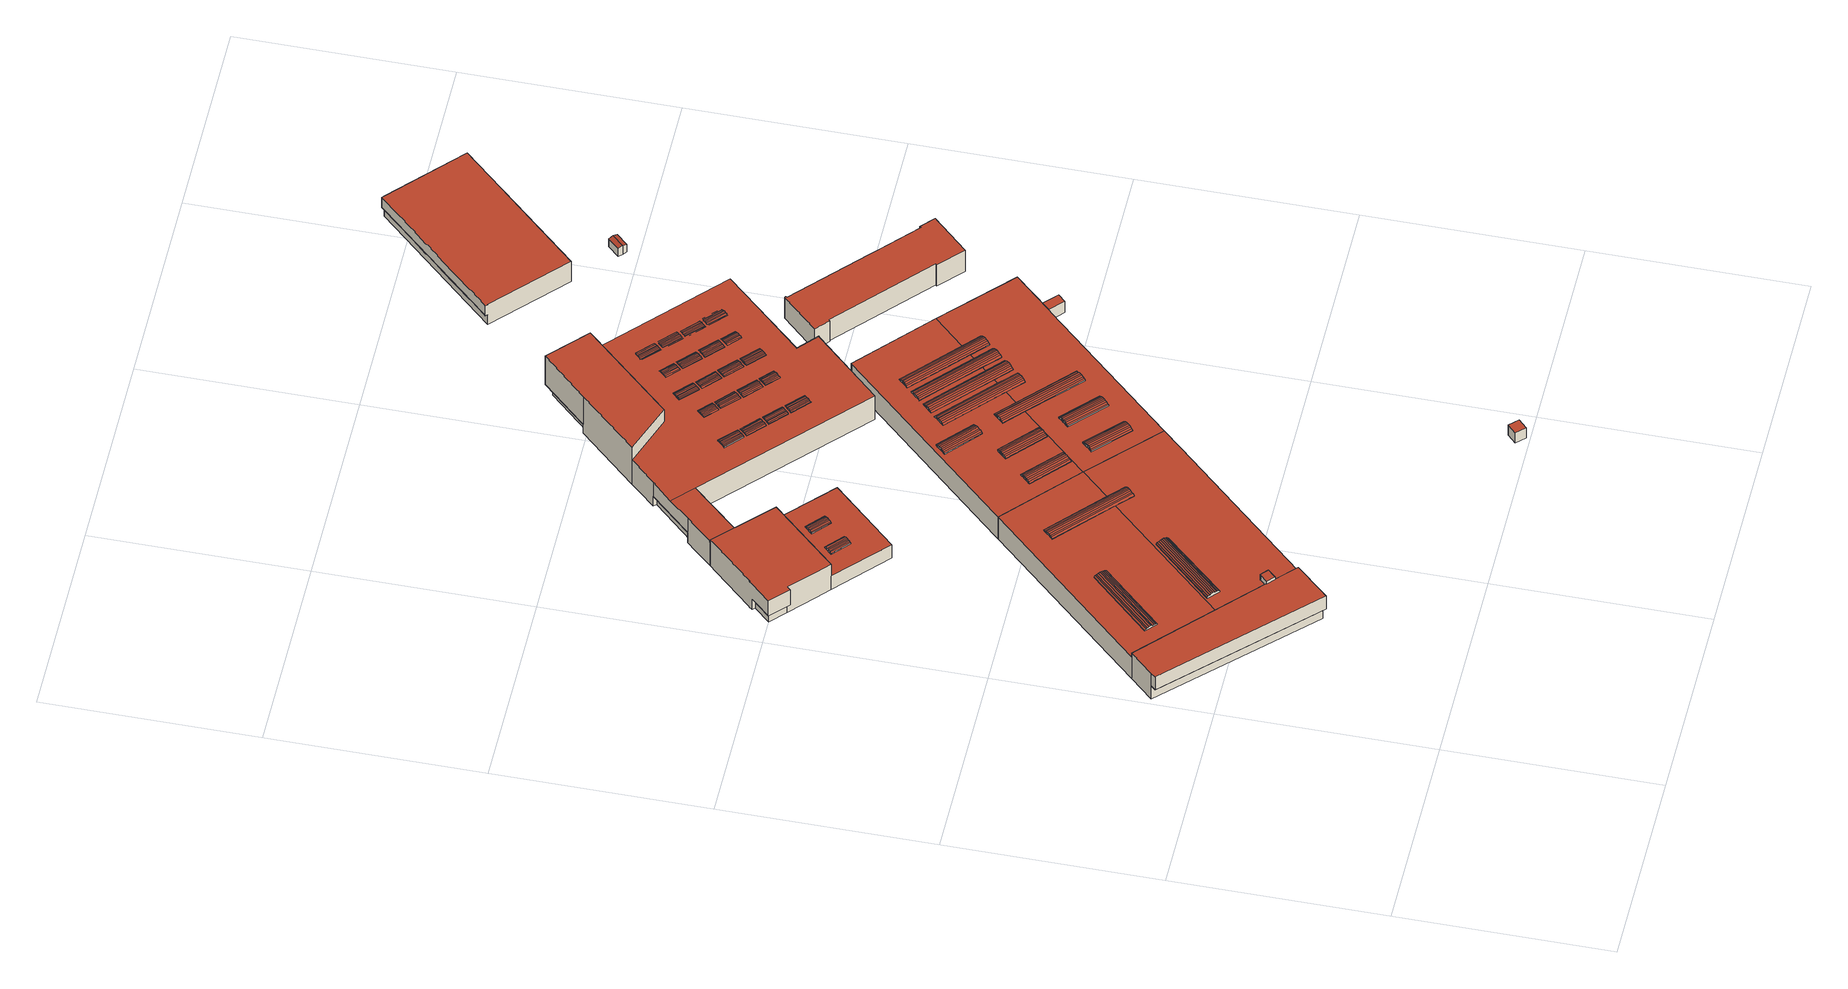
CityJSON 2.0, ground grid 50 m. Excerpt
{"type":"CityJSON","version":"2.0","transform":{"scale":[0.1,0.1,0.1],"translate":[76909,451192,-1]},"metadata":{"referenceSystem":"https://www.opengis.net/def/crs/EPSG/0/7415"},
"CityObjects":{
"building1":{"type":"Building","attributes":{"Volume":19155.34,"Dakoppervlakte":2650.09,"Muuroppervlakte":1613.19,"Vloeroppervlakte":2579.03,"hoogte_Z_max_in_m_NAP":8.82,"GEB_DOEL":"industriefunctie","dateOfConstruction":"2004-01-01","measuredHeight":8.91},"geometry":[{"type":"Solid","lod":"2","boundaries":[[[[0,1,2,3,4,5,6,7]],[[8,9,10,11]],[[12,13,14,15,16,17,18,19,20,21,22,23,24,25,26],[27,28,29,30]],[[31,32,33,34]],[[35,36,37,38]],[[33,35,38,34]],[[39,40,41,42]],[[43,41,40,44]],[[44,45,46,43]],[[47,48,46,45]],[[47,37,36,48]],[[17,16,49,50,51,52,53,54,55,56,57,21,20,58,59,60,61,62,63,64],[65,66,67,68,69]],[[70,71,72,73]],[[74,70,73,75]],[[76,77,74,75]],[[77,76,78,79]],[[80,79,78,81]],[[81,82,83,80]],[[84,85,86,87]],[[86,85,72,71]],[[88,89,90,91]],[[92,93,94,95]],[[96,97,94,93]],[[98,99,97,96]],[[92,95,88,91]],[[100,101,99,98]],[[102,103,101,100]],[[104,105,103,102]],[[106,107,108,109,110,111,112,113,114,115]],[[116,117,118,119]],[[6,5,19,18]],[[17,7,6,18]],[[32,31,27,30]],[[46,48,36,35,33,32,30,29,42,41,43]],[[39,42,29,28]],[[37,47,45,44,40,39,28,27,31,34,38]],[[63,62,2,1]],[[63,1,0,64]],[[17,64,0,7]],[[78,76,75,73,67,66,82,81]],[[83,82,66,65]],[[70,74,77,79,80,83,65,69,87,86,71]],[[84,87,69,68]],[[68,67,73,72,85,84]],[[91,90,57,56]],[[92,91,56,55]],[[92,55,54,93]],[[93,54,53,96]],[[96,53,52,98]],[[98,52,51,100]],[[100,51,50,102]],[[104,102,50,49]],[[115,8,11,106]],[[106,11,10,107]],[[107,10,9,108]],[[2,62,109,108,9,3]],[[5,4,8,115,114,19]],[[118,117,112,111]],[[60,59,116,119]],[[59,58,113,112,117,116]],[[103,105,15,14]],[[101,103,14,13]],[[13,12,99,101]],[[12,26,97,99]],[[94,97,26,25]],[[95,94,25,24]],[[88,95,24,23]],[[89,88,23,22]],[[89,22,21,57,90]],[[105,104,49,16,15]],[[113,58,20,19,114]],[[110,109,62,61]],[[8,4,3,9]],[[111,110,61,60,119,118]]]],"semantics":{"surfaces":[{"type":"GroundSurface"},{"type":"OuterCeilingSurface"},{"type":"RoofSurface"},{"type":"WallSurface"}],"values":[[0,1,2,2,2,2,2,2,2,2,2,2,2,2,2,2,2,2,2,2,2,2,2,2,2,2,2,2,2,2,3,3,3,3,3,3,3,3,3,3,3,3,3,3,3,3,3,3,3,3,3,3,3,3,3,3,3,3,3,3,3,3,3,3,3,3,3,3,3,3,3,3,3,3]]}}]},
"building2":{"type":"Building","attributes":{"Volume":25.79,"Dakoppervlakte":8.14,"Muuroppervlakte":36.15,"Vloeroppervlakte":8.14,"hoogte_Z_max_in_m_NAP":3.39,"GEB_DOEL":"onbekend","dateOfConstruction":"2007-01-01","measuredHeight":3.17},"geometry":[{"type":"Solid","lod":"2","boundaries":[[[[120,121,122,123]],[[124,125,126,127]],[[123,122,127,126]],[[122,121,124,127]],[[120,125,124,121]],[[125,120,123,126]]]],"semantics":{"surfaces":[{"type":"GroundSurface"},{"type":"RoofSurface"},{"type":"WallSurface"}],"values":[[0,1,2,2,2,2]]}}]},
"building3":{"type":"Building","attributes":{"Volume":24355.59,"Dakoppervlakte":3623.54,"Muuroppervlakte":2848.02,"Vloeroppervlakte":3789.95,"hoogte_Z_max_in_m_NAP":11.61,"GEB_DOEL":"industriefunctie - woonfunctie","dateOfConstruction":"2003-01-01","measuredHeight":11.81},"geometry":[{"type":"MultiSurface","lod":"2","boundaries":[[[128,129,130,131,132,133,134,135,136,137,138,139,140,141,142,143,144,145,146,147,148,149,150,151,152,153,154,155,156,157,158,159,160,161,162]],[[163,164,165,166,167,168]],[[169,170,171,172]],[[173,174,175,176,177,178,179,180]],[[181,182,183,184,185,186,187]],[[188,189,190,191,192,193,194,185,184,183,195,196,197,198,199]],[[200,201,202,203]],[[203,202,204,205]],[[206,207,205,204]],[[207,206,208,209]],[[210,209,208,211]],[[212,213,210,211]],[[214,215,213,212]],[[216,217,215,214]],[[218,219,220,221]],[[222,223,224,225]],[[221,220,226,227]],[[227,226,228,229]],[[230,231,229,228]],[[232,231,230,233]],[[233,234,235,232]],[[236,237,238,239]],[[238,237,240,241]],[[242,241,240,243]],[[244,242,243,245]],[[246,244,245,247]],[[247,248,249,246]],[[250,249,248,251]],[[252,250,251,253]],[[254,255,256,257]],[[258,259,254,257]],[[260,261,259,258]],[[262,261,260,263]],[[264,265,262,263]],[[266,265,264,267]],[[267,268,269,266]],[[270,271,269,268]],[[272,273,274,275]],[[276,277,278,279]],[[280,278,277,281]],[[282,283,280,281]],[[274,273,284,285]],[[286,285,284,287]],[[288,289,286,287]],[[289,288,276,279]],[[290,291,292,293]],[[294,295,293,292]],[[295,294,296,297]],[[297,296,298,299]],[[300,301,299,298]],[[302,303,301,300]],[[304,305,303,302]],[[306,307,305,304]],[[308,309,310,311]],[[312,313,308,311]],[[314,313,312,315]],[[316,314,315,317]],[[318,319,320,321]],[[322,321,320,323]],[[324,325,322,323]],[[325,324,310,309]],[[326,327,328,329]],[[330,331,332,333]],[[329,333,332,326]],[[334,335,336,337]],[[338,339,331,330]],[[340,341,339,338]],[[337,336,342,343]],[[343,342,341,340]],[[344,345,346,347]],[[346,345,348,349]],[[350,351,352,353]],[[354,355,351,350]],[[356,349,348,357]],[[358,356,357,359]],[[360,361,358,359]],[[360,353,352,361]],[[362,363,364,365]],[[366,367,364,363]],[[368,367,366,369]],[[368,369,370,371]],[[372,371,370,373]],[[373,374,375,372]],[[376,377,375,374]],[[376,378,379,377]],[[380,381,382,383]],[[383,382,384,385]],[[386,387,385,384]],[[388,389,387,386]],[[390,391,389,388]],[[392,391,390,393]],[[393,394,395,392]],[[396,397,395,394]],[[398,399,400,401]],[[402,403,400,399]],[[404,403,402,405]],[[406,404,405,407]],[[407,408,409,406]],[[410,409,408,411]],[[412,410,411,413]],[[414,415,412,413]],[[416,417,418,419]],[[420,419,418,421]],[[422,423,420,421]],[[424,425,426,427]],[[427,426,428,429]],[[430,431,429,428]],[[432,431,430,433]],[[432,433,417,416]],[[434,435,436,437]],[[438,439,437,436]],[[439,438,440,441]],[[442,441,440,443]],[[444,445,442,443]],[[446,447,445,444]],[[448,449,447,446]],[[450,451,449,448]],[[452,453,454,455]],[[456,457,458,459]],[[460,458,457,461]],[[462,463,460,461]],[[464,465,463,462]],[[466,465,464,467]],[[454,466,467,455]],[[459,468,469,456]],[[470,471,472,473]],[[474,473,472,475]],[[476,477,474,475]],[[478,477,476,479]],[[480,481,478,479]],[[482,483,481,480]],[[484,485,483,482]],[[486,487,485,484]],[[488,489,490,491]],[[491,490,492,493]],[[494,493,492,495]],[[494,495,496,497]],[[498,497,496,499]],[[500,501,498,499]],[[502,503,501,500]],[[504,503,502,505]],[[506,507,508,509]],[[510,509,508,511]],[[512,513,510,511]],[[512,514,515,513]],[[516,515,514,517]],[[518,516,517,519]],[[520,521,518,519]],[[522,523,521,520]],[[524,525,526,527]],[[528,529,530,531]],[[532,533,530,529]],[[534,535,533,532]],[[528,531,526,525]],[[536,535,534,537]],[[538,536,537,539]],[[540,538,539,541]],[[542,543,544,545]],[[546,545,544,547]],[[548,549,546,547]],[[550,551,549,548]],[[552,553,551,550]],[[554,555,553,552]],[[556,555,554,557]],[[556,557,558,559]],[[560,561,562,563,564,565,566]],[[567,568,569,570,571,572,573,574,575,576,577]],[[578,579,580,581]],[[582,583,584,585],[586,587,588,589],[590,591,592,593,594]],[[595,596,597,598]],[[598,597,599,600]],[[601,602,600,599]],[[603,604,605,606]],[[607,608,609,610]],[[596,595,607,610]],[[604,611,612,605]],[[606,602,601,603]],[[613,614,615,616]],[[617,618,616,615]],[[619,618,617,620]],[[621,619,620,622]],[[623,624,621,622]],[[625,626,624,623]],[[627,628,626,625]],[[629,630,628,627]],[[234,222,225,235]],[[631,632,633,634,635]],[[636,637,638,639,640]],[[641,642,643,644,645]],[[646,647,648,649,650]],[[651,652,653,654,655]],[[656,657,658,659,660]],[[661,662,663,664,665]],[[666,667,668,669,670]],[[671,672,673,674,675]],[[676,677,678,679,680]],[[681,682,683,684,685]],[[686,687,688,689,690]],[[691,692,693,694,695]],[[696,697,698,699,700]],[[701,702,703,704,705]],[[706,707,708,709,710]],[[711,712,713,714,715]],[[716,717,718,719,720]],[[721,722,723,724,725]],[[726,727,728,729,730]],[[152,151,195,183]],[[197,196,195,151,150,149]],[[149,148,198,197]],[[148,147,199,198]],[[199,147,146,175,188]],[[191,141,140,139,138,171,194,193,192]],[[170,186,185,194,171]],[[181,187,186,170,135,134,133,578]],[[183,182,581,153,152]],[[211,208,206,204,202,632,631,216,214,212]],[[217,216,631,635]],[[207,209,210,213,215,217,635,634,200,203,205]],[[634,633,201,200]],[[201,633,632,202]],[[223,222,689,688]],[[688,687,224,223]],[[229,231,232,235,225,224,687,686,218,221,227]],[[219,218,686,690]],[[230,228,226,220,219,690,689,222,234,233]],[[242,244,246,249,250,702,701,239,238,241]],[[236,239,701,705]],[[247,245,243,240,237,236,705,704,253,251,248]],[[704,703,252,253]],[[703,702,250,252]],[[255,254,641,645]],[[645,644,256,255]],[[264,263,260,258,257,256,644,643,270,268,267]],[[271,270,643,642]],[[262,265,266,269,271,642,641,254,259,261]],[[276,288,287,284,273,695,694,282,281,277]],[[694,693,283,282]],[[286,289,279,278,280,283,693,692,275,274,285]],[[272,275,692,691]],[[272,691,695,273]],[[300,298,296,294,292,654,653,306,304,302]],[[307,306,653,652]],[[297,299,301,303,305,307,652,651,290,293,295]],[[651,655,291,290]],[[291,655,654,292]],[[315,667,666,317]],[[316,317,666,670]],[[325,309,308,313,314,316,670,669,318,321,322]],[[669,668,319,318]],[[310,324,323,320,319,668,667,315,312,311]],[[327,326,711,715]],[[328,327,715,714]],[[340,338,330,333,329,328,714,713,334,337,343]],[[713,712,335,334]],[[339,341,342,336,335,712,711,326,332,331]],[[347,346,349,721,725]],[[344,347,725,724]],[[360,359,357,348,345,344,724,723,354,350,353]],[[723,722,355,354]],[[358,361,352,351,355,722,721,349,356]],[[365,364,665,664]],[[664,663,362,365]],[[373,370,369,366,363,362,663,662,378,376,374]],[[379,378,662,661]],[[371,372,375,377,379,661,665,364,367,368]],[[380,383,385,680,679]],[[381,380,679,678]],[[390,388,386,384,382,381,678,677,396,394,393]],[[677,676,397,396]],[[389,391,392,395,397,676,680,385,387]],[[413,729,728,414]],[[728,727,415,414]],[[404,406,409,410,412,415,727,726,401,400,403]],[[398,401,726,730]],[[407,405,402,399,398,730,729,413,411,408]],[[424,427,649,648]],[[648,647,425,424]],[[417,433,430,428,426,425,647,646,422,421,418]],[[423,422,646,650]],[[432,416,419,420,423,650,649,427,429,431]],[[444,443,440,438,436,685,684,450,448,446]],[[684,683,451,450]],[[441,442,445,447,449,451,683,682,434,437,439]],[[435,434,682,681]],[[435,681,685,436]],[[468,459,710,709]],[[469,468,709,708]],[[464,462,461,457,456,469,708,707,452,455,467]],[[707,706,453,452]],[[463,465,466,454,453,706,710,459,458,460]],[[470,473,474,720,719]],[[471,470,719,718]],[[480,479,476,475,472,471,718,717,486,484,482]],[[717,716,487,486]],[[477,478,481,483,485,487,716,720,474]],[[488,491,657,656]],[[656,660,489,488]],[[499,496,495,492,490,489,660,659,505,502,500]],[[504,505,659,658]],[[497,498,501,503,504,658,657,491,493,494]],[[519,517,514,512,511,700,699,522,520]],[[699,698,523,522]],[[513,515,516,518,521,523,698,697,506,509,510]],[[507,506,697,696]],[[507,696,700,511,508]],[[534,532,529,528,525,640,639,541,539,537]],[[540,541,639,638]],[[530,533,535,536,538,540,638,637,527,526,531]],[[637,636,524,527]],[[525,524,636,640]],[[554,552,550,548,547,672,671,558,557]],[[671,675,559,558]],[[549,551,553,555,556,559,675,674,542,545,546]],[[543,542,674,673]],[[543,673,672,547,544]],[[563,562,561,174,173,180]],[[563,180,179,564]],[[142,141,191,565,564,179]],[[191,190,566,565]],[[560,566,190,189,188,175,174,561]],[[580,154,153,581]],[[133,132,579,578]],[[155,583,582,156]],[[157,585,584,158]],[[585,157,156,582]],[[601,599,597,594,593,611,604,603]],[[612,611,593,592]],[[595,598,600,602,606,605,612,592,591,608,607]],[[591,590,609,608]],[[609,590,594,597,596,610]],[[625,623,622,620,617,615,614,587,586,629,627]],[[586,589,630,629]],[[618,619,621,624,626,628,630,589,588,613,616]],[[588,587,614,613]],[[567,577,584,583]],[[579,568,567,583,155,154,580]],[[159,158,584,577,576,575,167,160]],[[574,168,167,575]],[[163,168,574,573]],[[163,573,572,570,569,568,579,132,131,130,129,128,164]],[[581,182,181,578]],[[164,128,162,165]],[[167,166,161,160]],[[161,166,165,162]],[[138,137,172,171]],[[170,169,136,135]],[[136,169,172,137]],[[179,178,143,142]],[[178,177,144,143]],[[177,176,145,144]],[[176,175,146,145]]],"semantics":{"surfaces":[{"type":"GroundSurface"},{"type":"OuterCeilingSurface"},{"type":"RoofSurface"},{"type":"WallSurface"}],"values":[0,1,1,1,2,2,2,2,2,2,2,2,2,2,2,2,2,2,2,2,2,2,2,2,2,2,2,2,2,2,2,2,2,2,2,2,2,2,2,2,2,2,2,2,2,2,2,2,2,2,2,2,2,2,2,2,2,2,2,2,2,2,2,2,2,2,2,2,2,2,2,2,2,2,2,2,2,2,2,2,2,2,2,2,2,2,2,2,2,2,2,2,2,2,2,2,2,2,2,2,2,2,2,2,2,2,2,2,2,2,2,2,2,2,2,2,2,2,2,2,2,2,2,2,2,2,2,2,2,2,2,2,2,2,2,2,2,2,2,2,2,2,2,2,2,2,2,2,2,2,2,2,2,2,2,2,2,2,2,2,2,2,2,2,2,2,2,2,2,2,2,2,2,2,2,2,2,2,2,2,2,2,2,2,2,2,2,2,2,2,2,2,2,2,2,2,2,2,2,2,2,2,2,2,2,2,3,3,3,3,3,3,3,3,3,3,3,3,3,3,3,3,3,3,3,3,3,3,3,3,3,3,3,3,3,3,3,3,3,3,3,3,3,3,3,3,3,3,3,3,3,3,3,3,3,3,3,3,3,3,3,3,3,3,3,3,3,3,3,3,3,3,3,3,3,3,3,3,3,3,3,3,3,3,3,3,3,3,3,3,3,3,3,3,3,3,3,3,3,3,3,3,3,3,3,3,3,3,3,3,3,3,3,3,3,3,3,3,3,3,3,3,3,3,3,3,3,3,3,3,3,3,3,3,3,3,3,3,3,3,3,3,3,3,3,3,3,3,3,3,3]}}]},
"building4":{"type":"Building","attributes":{"Volume":17766.06,"Dakoppervlakte":2495.32,"Muuroppervlakte":1517.97,"Vloeroppervlakte":2432.88,"hoogte_Z_max_in_m_NAP":7.99,"GEB_DOEL":"onderwijsfunctie","dateOfConstruction":"2003-01-01","measuredHeight":8.11},"geometry":[{"type":"Solid","lod":"2","boundaries":[[[[7,6,731,732,733,734,735,736,737,0]],[[738,739,740,741]],[[742,743,744,745]],[[743,746,747,744]],[[746,748,749,747]],[[750,751,752,753]],[[752,754,755,753]],[[756,755,754,757]],[[757,758,759,756]],[[759,758,742,745]],[[760,761,762,763]],[[764,765,766,767]],[[764,767,768,769]],[[770,771,769,768]],[[772,773,774,775]],[[776,777,771,770]],[[778,779,777,776]],[[780,781,779,778]],[[780,775,774,781]],[[782,783,784,785]],[[786,782,785,787]],[[787,788,789,786]],[[790,791,792,793]],[[794,795,792,791]],[[796,797,795,794]],[[798,799,789,788]],[[790,793,799,798]],[[800,801,802,803]],[[803,802,804,805]],[[806,807,808,809]],[[810,809,808,811]],[[811,812,813,810]],[[814,815,813,812]],[[816,817,805,804]],[[807,806,817,816]],[[818,819,820,821]],[[822,823,818,821]],[[824,825,826,827]],[[827,826,820,819]],[[828,829,823,822]],[[830,831,829,828]],[[832,833,831,830]],[[834,835,833,832]],[[836,837,838,839]],[[839,838,840,841]],[[842,843,844,845]],[[846,845,844,847]],[[848,849,850,851]],[[852,851,850,853]],[[852,853,837,836]],[[843,842,841,840]],[[854,855,856,857]],[[855,858,859,856]],[[859,858,860,861]],[[862,863,861,860]],[[864,863,862,865]],[[864,865,866,867]],[[866,868,869,867]],[[870,871,869,868]],[[872,873,874,875]],[[876,874,873,877]],[[878,879,876,877]],[[880,881,879,878]],[[882,883,881,880]],[[884,885,883,882]],[[886,885,884,887]],[[888,886,887,889]],[[890,891,892,893]],[[894,895,890,893]],[[896,897,895,894]],[[897,896,898,899]],[[900,901,899,898]],[[902,903,901,900]],[[904,905,903,902]],[[906,907,905,904]],[[908,909,910,911]],[[912,913,911,910]],[[914,915,916,917]],[[918,917,916,919]],[[920,918,919,921]],[[922,923,913,912]],[[922,924,925,923]],[[921,909,908,920]],[[926,927,928,929,930,931,932,933,934,935,936,937,938,939,940,941,942,943,944,945,946,947,948,949,950,951,952,953,17,64,954,955,956,957,958,959,960,961,962,963,964,965,966,967,968,969,970,971,972,973,974,975,976,977,978,979,980,981,982,983,984],[985,986,987,988,989,990,991,992,993,994,995,996,997,998,999,1000,1001,1002],[1003,1004,1005,1006,1007,1008,1009,1010,1011,1012,1013,1014,1015,1016,1017,1018,1019,1020]],[[1021,1022,1023,1024,1025,980,979,1026,1027,1028,1029,1030,1031,1032,1033,1034,969,968,1035,1036,1037,1038,1039,1040,1041,1042,1043,958,957,1044,1045,18,17,953,1046,1047,1048,1049,1050,1051,1052,1053,1054,943,942,1055,1056,1057,1058,1059,1060,1061,1062,932,931,1063,1064,1065,1066],[1067,1068,1069,1070,1071,1072,1073,1074,1075,1076,1077,1078,1079,1080,1081,1082,1083,1084],[1085,1086,1087,1088,1089,1090,1091,1092,1093,1094,1095,1096,1097,1098,1099,1100,1101,1102],[1103,1104,1105,1106,1107,1108,1109,1110,1111,1112,1113,1114,1115,1116,1117,1118,1119,1120]],[[1061,1060,745,744]],[[1060,1059,759,745]],[[756,759,1059,1058]],[[755,756,1058,1057]],[[753,755,1057,1056]],[[750,753,1056,1055]],[[750,1055,942,941,751]],[[752,751,941,940]],[[752,940,939,754]],[[939,938,757,754]],[[938,937,758,757]],[[742,758,937,936]],[[742,936,935,743]],[[743,935,934,746]],[[748,746,934,933]],[[749,748,933,932,1062]],[[744,747,749,1062,1061]],[[763,739,738,760]],[[760,738,741,761]],[[740,762,761,741]],[[765,994,993,766]],[[767,766,993,992]],[[768,767,992,991]],[[991,990,770,768]],[[990,989,776,770]],[[776,989,988,778]],[[778,988,987,780]],[[780,987,986,775]],[[772,775,986,985]],[[985,1002,773,772]],[[1002,1001,774,773]],[[1001,1000,781,774]],[[1000,999,779,781]],[[999,998,777,779]],[[771,777,998,997]],[[769,771,997,996]],[[764,769,996,995]],[[765,764,995,994]],[[785,784,978,977]],[[785,977,976,787]],[[976,975,788,787]],[[975,974,798,788]],[[790,798,974,973]],[[790,973,972,791]],[[791,972,971,794]],[[796,794,971,970]],[[797,796,970,969,1034]],[[795,797,1034,1033]],[[1033,1032,792,795]],[[1032,1031,793,792]],[[1031,1030,799,793]],[[789,799,1030,1029]],[[786,789,1029,1028]],[[782,786,1028,1027]],[[783,782,1027,1026]],[[979,978,784,783,1026]],[[802,801,1003,1020]],[[802,1020,1019,804]],[[1019,1018,816,804]],[[1018,1017,807,816]],[[807,1017,1016,808]],[[808,1016,1015,811]],[[811,1015,1014,812]],[[814,812,1014,1013]],[[1013,1012,815,814]],[[813,815,1012,1011]],[[1011,1010,810,813]],[[1010,1009,809,810]],[[1009,1008,806,809]],[[817,806,1008,1007]],[[805,817,1007,1006]],[[803,805,1006,1005]],[[800,803,1005,1004]],[[801,800,1004,1003]],[[819,818,1088,1087]],[[827,819,1087,1086]],[[824,827,1086,1085]],[[1085,1102,825,824]],[[826,825,1102,1101]],[[826,1101,1100,820]],[[820,1100,1099,821]],[[821,1099,1098,822]],[[822,1098,1097,828]],[[828,1097,1096,830]],[[830,1096,1095,832]],[[834,832,1095,1094]],[[834,1094,1093,835]],[[833,835,1093,1092]],[[1092,1091,831,833]],[[1091,1090,829,831]],[[1090,1089,823,829]],[[818,823,1089,1088]],[[836,839,1050,1049]],[[852,836,1049,1048]],[[851,852,1048,1047]],[[848,851,1047,1046]],[[845,846,1054,1053]],[[1053,1052,842,845]],[[1052,1051,841,842]],[[1051,1050,839,841]],[[869,871,1043,1042]],[[1042,1041,867,869]],[[1041,1040,864,867]],[[1040,1039,863,864]],[[861,863,1039,1038]],[[859,861,1038,1037]],[[856,859,1037,1036]],[[857,856,1036,1035]],[[886,888,1025,1024]],[[1024,1023,885,886]],[[1023,1022,883,885]],[[1022,1021,881,883]],[[1021,1066,879,881]],[[876,879,1066,1065]],[[874,876,1065,1064]],[[875,874,1064,1063]],[[1112,1111,892,891]],[[893,892,1111,1110]],[[894,893,1110,1109]],[[1109,1108,896,894]],[[1108,1107,898,896]],[[898,1107,1106,900]],[[900,1106,1105,902]],[[902,1105,1104,904]],[[906,904,1104,1103]],[[907,906,1103,1120]],[[905,907,1120,1119]],[[903,905,1119,1118]],[[1118,1117,901,903]],[[1117,1116,899,901]],[[895,897,1115,1114]],[[890,895,1114,1113]],[[891,890,1113,1112]],[[7,17,18,6]],[[733,732,1044,957]],[[18,1045,1044,732,731,6]],[[1078,1077,908,911]],[[920,908,1077,1076]],[[918,920,1076,1075]],[[917,918,1075,1074]],[[914,917,1074,1073]],[[1073,1072,915,914]],[[916,915,1072,1071]],[[916,1071,1070,919]],[[1070,1069,921,919]],[[1069,1068,909,921]],[[910,909,1068,1067]],[[910,1067,1084,912]],[[912,1084,1083,922]],[[924,922,1083,1082]],[[925,924,1082,1081]],[[923,925,1081,1080]],[[913,923,1080,1079]],[[1079,1078,911,913]],[[849,848,1046,953,952]],[[850,849,952,951]],[[850,951,950,853]],[[950,949,837,853]],[[949,948,838,837]],[[840,838,948,947]],[[843,840,947,946]],[[843,946,945,844]],[[847,844,945,944]],[[847,944,943,1054,846]],[[968,967,854,857,1035]],[[855,854,967,966]],[[855,966,965,858]],[[965,964,860,858]],[[964,963,862,860]],[[865,862,963,962]],[[865,962,961,866]],[[866,961,960,868]],[[868,960,959,870]],[[871,870,959,958,1043]],[[875,1063,931,930,872]],[[873,872,930,929]],[[873,929,928,877]],[[928,927,878,877]],[[927,926,880,878]],[[882,880,926,984]],[[882,984,983,884]],[[884,983,982,887]],[[887,982,981,889]],[[980,1025,888,889,981]],[[956,955,763,762,740,735,734]],[[0,64,17,7]],[[733,957,956,734]],[[955,954,64,0,737,736,739,763]],[[739,736,735,740]],[[897,899,1116,1115]]]],"semantics":{"surfaces":[{"type":"GroundSurface"},{"type":"OuterCeilingSurface"},{"type":"RoofSurface"},{"type":"WallSurface"}],"values":[[0,1,2,2,2,2,2,2,2,2,2,2,2,2,2,2,2,2,2,2,2,2,2,2,2,2,2,2,2,2,2,2,2,2,2,2,2,2,2,2,2,2,2,2,2,2,2,2,2,2,2,2,2,2,2,2,2,2,2,2,2,2,2,2,2,2,2,2,2,2,2,2,2,2,2,2,2,2,2,2,2,2,2,2,2,3,3,3,3,3,3,3,3,3,3,3,3,3,3,3,3,3,3,3,3,3,3,3,3,3,3,3,3,3,3,3,3,3,3,3,3,3,3,3,3,3,3,3,3,3,3,3,3,3,3,3,3,3,3,3,3,3,3,3,3,3,3,3,3,3,3,3,3,3,3,3,3,3,3,3,3,3,3,3,3,3,3,3,3,3,3,3,3,3,3,3,3,3,3,3,3,3,3,3,3,3,3,3,3,3,3,3,3,3,3,3,3,3,3,3,3,3,3,3,3,3,3,3,3,3,3,3,3,3,3,3,3,3,3,3,3,3,3,3,3,3,3,3,3,3,3,3,3,3,3,3,3,3,3,3,3,3,3,3,3,3,3,3,3,3,3,3,3,3,3,3,3,3,3,3,3,3,3,3,3,3,3,3,3,3,3,3,3,3,3]]}}]},
"building5":{"type":"Building","attributes":{"Volume":2885.24,"Dakoppervlakte":432.87,"Muuroppervlakte":700.87,"Vloeroppervlakte":432.87,"hoogte_Z_max_in_m_NAP":6.61,"GEB_DOEL":"kantoorfunctie","dateOfConstruction":"2005-01-01","measuredHeight":6.68},"geometry":[{"type":"Solid","lod":"2","boundaries":[[[[1121,1122,1123,1124,1125,1126,1127,1128,1129,1130,1131,1132,1133,1134,1135,1136,1137]],[[1138,1139,1140,1141,1142,1143,1144,1145,1146,1147,1148,1149,1150,1151,1152]],[[1153,1154,1155,1156]],[[1132,1131,1130,1155,1143,1142,1141]],[[1145,1144,1154,1127,1126]],[[1126,1125,1146,1145]],[[1147,1146,1125,1124]],[[1122,1149,1148,1123]],[[1149,1122,1121,1150]],[[1151,1150,1121,1137]],[[1136,1152,1151,1137]],[[1135,1138,1152,1136]],[[1138,1135,1134,1139]],[[1139,1134,1133,1140]],[[1140,1133,1132,1141]],[[1129,1128,1153,1156]],[[1128,1127,1154,1153]],[[1156,1155,1130,1129]],[[1155,1154,1144,1143]],[[1147,1124,1123,1148]]]],"semantics":{"surfaces":[{"type":"GroundSurface"},{"type":"RoofSurface"},{"type":"WallSurface"}],"values":[[0,1,1,2,2,2,2,2,2,2,2,2,2,2,2,2,2,2,2,2]]}}]},
"building6":{"type":"Building","attributes":{"Volume":21.23,"Dakoppervlakte":8.36,"Muuroppervlakte":29.78,"Vloeroppervlakte":7.78,"hoogte_Z_max_in_m_NAP":2.82,"GEB_DOEL":"overige gebruiksfunctie","dateOfConstruction":"1970-01-01","measuredHeight":2.94},"geometry":[{"type":"Solid","lod":"2","boundaries":[[[[1157,1158,1159,1160,1161,1162]],[[1163,1164,1165,1166]],[[1167,1168,1165,1164]],[[1166,1158,1157,1163]],[[1168,1167,1161,1160]],[[1159,1165,1168,1160]],[[1167,1164,1163,1157,1162,1161]],[[1166,1165,1159,1158]]]],"semantics":{"surfaces":[{"type":"GroundSurface"},{"type":"RoofSurface"},{"type":"WallSurface"}],"values":[[0,1,1,2,2,2,2,2]]}}]},
"building7":{"type":"Building","attributes":{"Volume":5594.49,"Dakoppervlakte":881.86,"Muuroppervlakte":787.96,"Vloeroppervlakte":860.49,"hoogte_Z_max_in_m_NAP":6.25,"GEB_DOEL":"industriefunctie","dateOfConstruction":"1972-01-01","measuredHeight":6.43},"geometry":[{"type":"Solid","lod":"2","boundaries":[[[[1169,1170,1171,1172,1173,1174]],[[1175,1176,1177,1178,1179,1180,1181,1182,1183,1184,1185,1186,1187,1188,1189,1190,1191,1192,1193,1194]],[[1195,1196,1197,1198,1199,1200,1201,1202,1203,1204,1205,1206,1207,1208,1209,1210,1211,1212,1213,1214,1215,1216,1217,1218]],[[1171,1170,1207,1206,1205,1204,1184,1183,1182]],[[1170,1169,1208,1207]],[[1169,1174,1209,1208]],[[1210,1209,1174,1173]],[[1210,1173,1172,1181,1180,1179,1213,1212,1211]],[[1204,1203,1202,1201,1200,1199,1198,1197,1196,1195,1218,1217,1216,1215,1214,1213,1179,1178,1177,1176,1175,1194,1193,1192,1191,1190,1189,1188,1187,1186,1185,1184]],[[1182,1181,1172,1171]]]],"semantics":{"surfaces":[{"type":"GroundSurface"},{"type":"OuterCeilingSurface"},{"type":"RoofSurface"},{"type":"WallSurface"}],"values":[[0,1,2,3,3,3,3,3,3,3]]}}]}
},
"vertices":[
[729,767,9],[688,722,9],[388,397,9],[325,329,9],[15,642,9],[65,696,9],[406,1065,9],[571,913,9],[15,642,51],[325,329,51],[316,320,51],[6,632,51],[380,953,80],[382,956,80],[385,959,80],[388,961,80],[511,848,82],[571,913,82],[406,1065,79],[65,696,79],[230,544,82],[488,824,82],[365,937,80],[368,940,80],[371,943,80],[374,946,80],[377,949,80],[275,825,80],[299,803,80],[168,662,80],[144,684,80],[275,825,82],[144,684,82],[147,682,84],[277,823,84],[150,679,85],[153,676,86],[283,817,86],[280,820,85],[299,803,82],[296,806,84],[166,664,84],[168,662,82],[163,667,85],[293,808,85],[290,811,86],[159,670,86],[287,814,87],[156,673,87],[547,814,81],[545,811,81],[542,808,81],[539,805,81],[536,802,81],[533,799,81],[530,796,81],[528,793,81],[525,790,81],[327,454,80],[343,471,80],[359,457,80],[343,439,80],[388,397,79],[688,722,79],[729,767,79],[265,572,82],[396,713,82],[411,700,82],[419,692,82],[289,550,82],[280,558,90],[284,555,88],[414,697,88],[411,700,90],[277,561,90],[408,702,90],[404,705,90],[274,564,90],[401,708,88],[271,567,88],[268,570,87],[398,711,87],[396,713,84],[265,572,84],[419,692,84],[417,694,87],[286,553,87],[289,550,84],[368,940,84],[365,937,81],[525,790,83],[528,793,86],[530,796,87],[533,799,88],[374,946,86],[371,943,85],[536,802,89],[377,949,87],[539,805,88],[380,953,86],[542,808,87],[382,956,85],[545,811,86],[385,959,84],[547,814,83],[388,961,81],[6,632,92],[316,320,92],[325,329,92],[388,397,90],[343,439,90],[342,438,90],[326,453,90],[327,454,90],[65,696,91],[15,642,92],[343,471,98],[326,453,98],[342,438,98],[359,457,98],
[934,9,12],[914,29,12],[934,49,12],[954,29,12],[914,29,44],[934,9,44],[954,29,44],[934,49,44],
[92,1543,8],[97,1549,8],[101,1553,8],[184,1642,8],[199,1659,8],[200,1660,8],[235,1699,8],[256,1721,8],[262,1715,8],[350,1810,8],[344,1816,8],[378,1853,8],[381,1856,8],[397,1874,8],[522,2010,8],[530,2003,8],[617,2098,8],[663,2055,8],[699,2023,8],[963,1779,8],[793,1595,8],[837,1556,8],[833,1552,8],[694,1401,8],[348,1724,8],[247,1616,8],[246,1615,8],[326,1540,8],[443,1430,8],[304,1279,8],[186,1388,8],[156,1415,8],[100,1467,8],[64,1500,8],[98,1537,8],[51,1498,41],[92,1543,41],[98,1537,41],[64,1500,41],[100,1467,41],[93,1459,41],[262,1715,39],[256,1721,39],[344,1816,39],[350,1810,39],[628,2108,36],[709,2034,36],[699,2023,36],[663,2055,36],[617,2098,36],[530,2003,36],[522,2010,36],[620,2115,36],[200,1660,87],[247,1616,87],[348,1724,83],[307,1763,83],[300,1769,83],[256,1721,85],[235,1699,86],[699,2023,84],[528,1837,88],[521,1830,87],[397,1874,86],[381,1856,86],[378,1853,86],[344,1816,85],[694,1401,83],[833,1552,88],[837,1556,87],[793,1595,87],[963,1779,84],[551,1748,88],[579,1722,88],[581,1724,89],[553,1750,89],[583,1727,90],[555,1753,90],[585,1729,91],[557,1755,91],[587,1731,91],[559,1757,91],[561,1759,91],[589,1733,91],[591,1736,90],[563,1762,90],[593,1738,89],[565,1764,89],[595,1740,88],[567,1766,88],[649,1854,87],[677,1828,87],[679,1830,88],[651,1856,88],[691,1844,88],[693,1846,87],[665,1872,87],[663,1870,88],[681,1833,89],[653,1859,89],[683,1835,89],[655,1861,89],[685,1837,89],[657,1863,89],[659,1865,89],[687,1839,89],[689,1842,89],[661,1868,89],[797,1717,87],[799,1719,88],[771,1746,88],[769,1743,87],[801,1722,89],[773,1748,89],[775,1750,89],[803,1724,89],[777,1752,89],[805,1726,89],[779,1755,89],[807,1728,89],[809,1731,89],[781,1757,89],[783,1759,88],[811,1733,88],[785,1761,87],[813,1735,87],[673,1640,89],[671,1637,88],[699,1611,88],[701,1613,89],[703,1616,90],[675,1642,90],[705,1618,91],[677,1644,91],[679,1646,91],[707,1620,91],[709,1622,91],[681,1649,91],[683,1651,90],[711,1625,90],[713,1627,89],[685,1653,89],[715,1629,88],[687,1655,88],[812,1801,86],[814,1803,87],[776,1839,87],[774,1836,86],[823,1812,88],[825,1815,88],[787,1850,88],[785,1848,88],[789,1852,87],[827,1817,87],[829,1819,86],[791,1854,86],[816,1806,88],[778,1841,88],[780,1843,88],[818,1808,88],[820,1810,89],[783,1845,89],[627,1677,88],[665,1642,88],[667,1644,89],[629,1680,89],[669,1647,90],[631,1682,90],[671,1649,91],[634,1684,91],[674,1651,91],[636,1686,91],[676,1653,91],[638,1689,91],[678,1656,90],[640,1691,90],[680,1658,89],[642,1693,89],[682,1660,88],[644,1695,88],[572,1618,89],[570,1616,89],[608,1581,89],[610,1583,89],[613,1585,89],[575,1620,89],[577,1622,88],[615,1587,88],[579,1624,87],[617,1589,87],[562,1607,87],[600,1572,87],[602,1574,88],[564,1609,88],[566,1611,89],[604,1576,89],[606,1578,89],[568,1613,89],[727,1786,88],[725,1783,87],[763,1748,87],[765,1751,88],[769,1755,89],[731,1790,89],[729,1788,89],[767,1753,89],[780,1766,87],[742,1801,87],[740,1799,88],[778,1764,88],[772,1757,89],[734,1792,89],[774,1760,89],[736,1795,89],[738,1797,89],[776,1762,89],[714,1695,88],[716,1697,89],[678,1732,89],[676,1730,88],[718,1700,90],[680,1735,90],[729,1711,89],[691,1746,89],[689,1744,90],[727,1709,90],[731,1713,88],[693,1748,88],[682,1737,90],[720,1702,90],[685,1739,90],[723,1704,90],[725,1706,90],[687,1741,90],[622,1682,88],[624,1684,89],[586,1720,89],[584,1718,88],[626,1687,90],[588,1722,90],[590,1724,91],[628,1689,91],[630,1691,91],[592,1726,91],[594,1729,91],[632,1694,91],[634,1696,90],[596,1731,90],[636,1698,89],[598,1733,89],[638,1700,88],[600,1735,88],[731,1877,86],[769,1841,86],[771,1844,87],[733,1879,87],[773,1846,88],[735,1881,88],[775,1848,88],[737,1883,88],[777,1850,89],[739,1885,89],[779,1853,88],[741,1888,88],[743,1890,88],[781,1855,88],[783,1857,87],[745,1892,87],[785,1859,86],[747,1894,86],[671,1735,88],[673,1737,89],[635,1773,89],[633,1770,88],[675,1740,90],[637,1775,90],[639,1777,90],[677,1742,90],[641,1779,90],[679,1744,90],[681,1746,90],[643,1782,90],[645,1784,90],[683,1749,90],[647,1786,89],[685,1751,89],[687,1753,88],[649,1788,88],[529,1658,89],[567,1623,89],[569,1625,89],[531,1660,89],[533,1662,88],[571,1627,88],[573,1629,87],[535,1665,87],[519,1647,87],[557,1612,87],[559,1614,88],[521,1649,88],[561,1616,89],[523,1651,89],[563,1618,89],[525,1653,89],[527,1656,89],[565,1621,89],[682,1824,87],[720,1788,87],[722,1791,88],[684,1826,88],[724,1793,89],[686,1828,89],[726,1795,89],[688,1830,89],[690,1832,89],[728,1797,89],[730,1800,89],[692,1835,89],[732,1802,89],[694,1837,89],[734,1804,88],[696,1839,88],[736,1806,87],[698,1841,87],[872,1779,86],[834,1814,86],[832,1812,87],[870,1777,87],[858,1763,87],[860,1765,88],[822,1801,88],[820,1799,87],[824,1803,88],[862,1768,88],[864,1770,89],[826,1805,89],[866,1772,88],[828,1808,88],[830,1810,88],[868,1775,88],[818,1796,86],[856,1761,86],[720,1690,88],[758,1655,88],[760,1657,89],[722,1692,89],[724,1695,90],[762,1659,90],[764,1662,90],[726,1697,90],[728,1699,90],[766,1664,90],[768,1666,90],[730,1702,90],[770,1668,90],[732,1704,90],[772,1671,89],[734,1706,89],[774,1673,88],[736,1708,88],[605,1567,87],[644,1531,87],[646,1534,88],[607,1569,88],[648,1536,89],[609,1571,89],[612,1573,89],[650,1538,89],[652,1540,89],[614,1576,89],[616,1578,89],[654,1543,89],[656,1545,89],[618,1580,89],[658,1547,88],[620,1582,88],[622,1584,87],[660,1549,87],[590,1811,88],[628,1775,88],[630,1777,89],[592,1813,89],[594,1815,90],[632,1780,90],[634,1782,90],[596,1817,90],[636,1784,90],[598,1819,90],[600,1822,90],[638,1786,90],[602,1824,90],[640,1789,90],[642,1791,89],[604,1826,89],[644,1793,88],[606,1828,88],[514,1652,87],[516,1654,88],[477,1689,88],[475,1687,87],[518,1656,89],[520,1658,89],[481,1693,89],[479,1691,89],[522,1660,89],[484,1696,89],[524,1663,89],[486,1698,89],[488,1700,89],[526,1665,89],[490,1703,88],[528,1667,88],[492,1705,87],[530,1669,87],[688,1917,86],[726,1881,86],[728,1883,87],[689,1919,87],[692,1921,88],[730,1886,88],[732,1888,88],[694,1923,88],[734,1890,89],[696,1925,89],[736,1892,88],[698,1928,88],[738,1895,88],[700,1930,88],[702,1932,87],[740,1897,87],[742,1899,86],[704,1934,86],[699,2023,124],[709,2034,124],[628,2108,126],[620,2115,126],[522,2010,126],[397,1874,126],[521,1830,124],[326,1540,87],[199,1659,90],[184,1642,90],[101,1553,90],[97,1549,90],[92,1543,90],[51,1498,90],[93,1459,89],[100,1467,89],[156,1415,87],[186,1388,87],[200,1660,82],[199,1659,82],[246,1615,82],[247,1616,82],[443,1430,50],[326,1540,50],[186,1388,50],[304,1279,50],[353,1438,50],[337,1420,50],[298,1455,50],[315,1473,50],[287,1367,50],[249,1402,50],[265,1419,50],[304,1384,50],[293,1373,50],[253,1406,56],[291,1371,56],[293,1373,56],[255,1408,56],[295,1375,56],[257,1410,56],[298,1378,56],[259,1413,56],[300,1380,56],[302,1382,54],[264,1417,54],[262,1415,56],[251,1404,54],[249,1402,53],[287,1367,53],[289,1369,54],[304,1384,53],[265,1419,53],[298,1455,53],[337,1420,53],[338,1422,54],[300,1457,54],[340,1424,56],[302,1459,56],[304,1462,56],[343,1427,56],[307,1464,56],[345,1429,56],[347,1431,56],[309,1466,56],[349,1434,56],[311,1469,56],[351,1436,54],[313,1471,54],[353,1438,53],[315,1473,53],[595,1740,87],[581,1724,87],[579,1722,87],[551,1748,87],[567,1766,87],[514,1652,85],[475,1687,85],[492,1705,85],[530,1669,85],[516,1654,85],[673,1640,87],[687,1655,87],[715,1629,87],[699,1611,87],[671,1637,87],[573,1629,85],[557,1612,85],[519,1647,85],[521,1649,85],[535,1665,85],[627,1677,87],[644,1695,87],[682,1660,87],[667,1644,87],[665,1642,87],[605,1567,85],[607,1569,85],[622,1584,85],[660,1549,85],[644,1531,85],[600,1735,87],[638,1700,87],[622,1682,87],[584,1718,87],[586,1720,87],[617,1589,85],[615,1587,85],[600,1572,85],[562,1607,85],[579,1624,85],[742,1899,85],[730,1886,85],[726,1881,85],[688,1917,85],[704,1934,85],[747,1894,85],[785,1859,85],[769,1841,85],[731,1877,85],[735,1881,85],[720,1788,86],[682,1824,86],[698,1841,86],[736,1806,86],[722,1791,86],[649,1854,86],[665,1872,86],[693,1846,86],[691,1844,86],[677,1828,86],[812,1801,85],[774,1836,85],[791,1854,85],[829,1819,85],[814,1803,85],[628,1775,87],[590,1811,87],[606,1828,87],[644,1793,87],[632,1780,87],[769,1743,86],[783,1759,86],[785,1761,86],[813,1735,86],[797,1717,86],[834,1814,85],[872,1779,85],[856,1761,85],[818,1796,85],[820,1799,85],[727,1786,86],[742,1801,86],[780,1766,86],[763,1748,86],[725,1783,86],[736,1708,87],[774,1673,87],[758,1655,87],[720,1690,87],[724,1695,87],[680,1735,87],[693,1748,87],[731,1713,87],[714,1695,87],[676,1730,87],[633,1770,87],[649,1788,87],[687,1753,87],[685,1751,87],[671,1735,87],
[413,1073,9],[781,1471,9],[946,1319,9],[1104,1173,9],[1042,1106,9],[1026,1088,9],[1018,1080,9],[1059,1058,40],[1026,1088,40],[1042,1106,40],[1075,1075,40],[816,1106,89],[819,1109,88],[659,1256,86],[656,1253,87],[822,1112,86],[662,1259,84],[824,1114,83],[664,1262,81],[643,1238,81],[803,1091,83],[805,1093,86],[645,1241,84],[808,1096,88],[648,1244,86],[651,1247,87],[810,1099,89],[813,1102,90],[654,1250,88],[1059,1058,76],[1075,1075,76],[1042,1106,76],[1026,1088,76],[636,910,86],[634,908,84],[714,834,81],[716,836,84],[719,839,86],[639,913,88],[722,842,87],[642,916,89],[736,858,81],[656,932,84],[653,929,86],[734,855,84],[725,846,88],[645,920,90],[728,849,87],[648,923,89],[731,852,86],[651,926,88],[706,1306,84],[703,1304,81],[863,1156,83],[866,1159,86],[708,1309,86],[868,1162,88],[871,1165,89],[711,1312,87],[877,1171,89],[880,1174,88],[720,1322,86],[717,1319,87],[882,1177,86],[722,1325,84],[885,1180,83],[725,1327,81],[874,1168,90],[714,1316,88],[695,974,83],[775,900,82],[777,902,84],[697,976,86],[780,905,86],[700,979,88],[706,986,89],[786,912,88],[789,915,87],[709,989,89],[712,992,88],[792,918,86],[794,921,84],[714,995,86],[797,924,82],[717,998,83],[783,909,87],[703,982,89],[583,1093,88],[580,1090,87],[660,1016,88],[663,1019,89],[666,1022,90],[586,1097,88],[575,1085,82],[655,1010,84],[657,1013,86],[577,1087,85],[669,1026,89],[588,1100,88],[672,1029,88],[591,1103,87],[675,1032,86],[594,1106,85],[677,1034,84],[597,1108,82],[683,1122,89],[844,974,88],[847,977,88],[686,1125,90],[850,981,88],[689,1129,89],[692,1132,88],[852,984,86],[855,987,84],[695,1135,86],[697,1137,83],[858,989,82],[675,1113,83],[836,965,82],[838,968,84],[678,1116,86],[680,1119,88],[841,971,86],[894,1189,83],[896,1192,86],[736,1340,84],[734,1337,81],[899,1195,88],[739,1342,86],[902,1198,89],[742,1346,87],[905,1201,90],[745,1349,88],[748,1352,87],[908,1204,89],[910,1207,88],[750,1355,86],[913,1210,86],[753,1358,84],[915,1213,83],[755,1360,81],[833,1124,83],[835,1126,86],[675,1274,84],[673,1271,81],[678,1277,86],[838,1129,88],[841,1132,89],[681,1280,87],[844,1135,90],[684,1283,88],[847,1138,89],[687,1286,87],[850,1142,88],[690,1289,86],[692,1292,84],[852,1144,86],[695,1294,81],[855,1147,83],[516,1021,85],[514,1019,82],[594,944,84],[597,947,87],[599,950,88],[519,1024,87],[602,953,90],[522,1027,88],[605,956,90],[525,1031,88],[608,960,90],[528,1034,88],[611,963,88],[531,1037,87],[614,966,87],[533,1040,85],[616,968,84],[536,1043,82],[573,1229,87],[646,1162,89],[650,1165,88],[576,1233,86],[652,1168,87],[579,1236,85],[562,1217,81],[636,1150,82],[638,1152,85],[564,1220,83],[567,1223,85],[641,1155,87],[570,1226,86],[643,1158,88],[655,1171,85],[582,1239,83],[658,1174,82],[584,1241,81],[844,1135,81],[841,1132,81],[838,1129,81],[835,1126,81],[833,1124,81],[796,1157,82],[788,1148,82],[824,1114,81],[822,1112,81],[819,1109,81],[816,1106,81],[813,1102,81],[810,1099,81],[808,1096,81],[805,1093,81],[803,1091,81],[766,1125,82],[741,1097,82],[858,989,80],[855,987,80],[852,984,80],[850,981,80],[847,977,80],[844,974,80],[841,971,80],[838,968,80],[836,965,80],[719,1073,82],[1018,1080,79],[1026,1088,79],[1104,1173,79],[946,1319,82],[879,1247,82],[915,1213,81],[913,1210,81],[910,1207,81],[908,1204,81],[905,1201,81],[902,1198,81],[899,1195,81],[896,1192,81],[894,1189,81],[857,1223,82],[848,1213,82],[885,1180,81],[882,1177,81],[880,1174,81],[877,1171,81],[874,1168,81],[871,1165,81],[868,1162,81],[866,1159,81],[863,1156,81],[827,1190,82],[818,1181,82],[855,1147,81],[852,1144,81],[850,1142,81],[847,1138,81],[736,858,80],[734,855,80],[731,852,80],[728,849,80],[725,846,80],[722,842,80],[719,839,80],[716,836,80],[714,834,80],[634,908,81],[636,910,81],[639,913,81],[642,916,81],[645,920,81],[648,923,81],[651,926,81],[653,929,81],[656,932,81],[775,900,80],[695,974,81],[697,976,81],[700,979,81],[703,982,81],[706,986,81],[709,989,81],[712,992,81],[714,995,81],[717,998,81],[797,924,80],[794,921,80],[792,918,80],[789,915,80],[786,912,80],[783,909,80],[780,905,80],[777,902,80],[684,1283,80],[687,1286,80],[690,1289,80],[692,1292,80],[695,1294,80],[703,1304,80],[706,1306,80],[708,1309,80],[711,1312,80],[714,1316,80],[717,1319,80],[720,1322,80],[722,1325,80],[725,1327,80],[734,1337,80],[736,1340,80],[739,1342,80],[742,1346,80],[745,1349,80],[748,1352,80],[750,1355,80],[753,1358,80],[755,1360,80],[781,1471,79],[413,1073,79],[675,1113,81],[678,1116,81],[680,1119,81],[683,1122,81],[686,1125,81],[689,1129,81],[692,1132,81],[695,1135,81],[697,1137,81],[643,1238,80],[645,1241,80],[648,1244,80],[651,1247,80],[654,1250,80],[656,1253,80],[659,1256,80],[664,1262,80],[673,1271,80],[675,1274,80],[678,1277,80],[681,1280,80],[650,1165,80],[646,1162,80],[643,1158,80],[641,1155,80],[638,1152,80],[636,1150,80],[562,1217,79],[564,1220,79],[567,1223,79],[570,1226,79],[573,1229,79],[576,1233,79],[579,1236,79],[582,1239,79],[584,1241,79],[658,1174,80],[655,1171,80],[652,1168,80],[575,1085,80],[577,1087,80],[580,1090,80],[583,1093,80],[586,1097,80],[588,1100,80],[591,1103,80],[594,1106,80],[597,1108,80],[677,1034,82],[675,1032,82],[672,1029,82],[669,1026,82],[666,1022,82],[663,1019,82],[660,1016,82],[657,1013,82],[655,1010,82],[616,968,82],[614,966,82],[611,963,82],[608,960,82],[605,956,82],[602,953,82],[599,950,82],[597,947,82],[594,944,82],[514,1019,80],[516,1021,80],[519,1024,80],[522,1027,80],[525,1031,80],[528,1034,80],[531,1037,80],[533,1040,80],[536,1043,80],
[898,1546,9],[896,1544,9],[866,1571,9],[943,1654,9],[946,1652,9],[944,1649,9],[1107,1499,9],[1113,1505,9],[1128,1492,9],[1122,1485,9],[1124,1483,9],[1206,1408,9],[1208,1411,9],[1238,1384,9],[1160,1300,9],[1105,1352,9],[1107,1354,9],[1160,1300,76],[1238,1384,76],[1208,1411,76],[1206,1408,76],[1124,1483,76],[1122,1485,76],[1107,1499,76],[944,1649,76],[946,1652,76],[943,1654,76],[866,1571,76],[896,1544,76],[898,1546,76],[1107,1354,76],[1105,1352,76],[1113,1505,36],[1107,1499,36],[1122,1485,36],[1128,1492,36],
[1085,2055,9],[1061,2029,9],[1053,2036,9],[1045,2044,9],[1069,2070,9],[1077,2062,9],[1085,2055,34],[1077,2062,38],[1053,2036,38],[1061,2029,34],[1069,2070,34],[1045,2044,34],
[1124,2315,8],[952,2129,8],[791,2279,8],[1055,2565,8],[1217,2416,8],[1132,2323,8],[974,2487,40],[1009,2524,40],[1012,2528,40],[1047,2565,40],[1050,2569,40],[1054,2566,40],[1055,2565,40],[791,2279,40],[790,2279,40],[786,2283,40],[790,2286,40],[823,2322,40],[826,2326,40],[860,2363,40],[863,2366,40],[897,2403,40],[900,2406,40],[934,2443,40],[937,2447,40],[971,2483,40],[937,2447,72],[934,2443,72],[900,2406,72],[897,2403,72],[863,2366,72],[860,2363,72],[826,2326,72],[823,2322,72],[790,2286,72],[786,2283,72],[790,2279,72],[791,2279,72],[952,2129,72],[1124,2315,72],[1132,2323,72],[1217,2416,72],[1055,2565,72],[1054,2566,72],[1050,2569,72],[1047,2565,72],[1012,2528,72],[1009,2524,72],[974,2487,72],[971,2483,72]
]}
